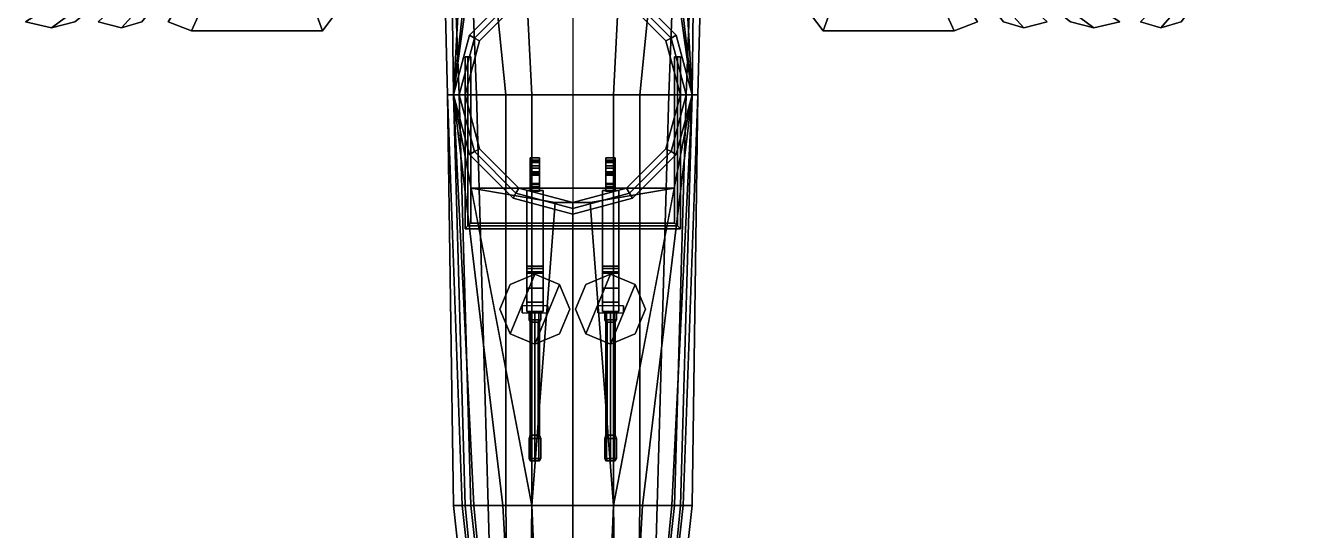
# Model space of a CAD drawing. Header units: millimetres. Extents: x -6.9 to 6.9, y -4.4 to 12.3.
# Drawn here: x -1.88 to 2.49, y -1.046 to 0.688 of the extents above; entities that cross this region are included whole.
import ezdxf

# ---------------------------------------------------------------- set-up
doc = ezdxf.new("R2010")
doc.units = ezdxf.units.MM
for name, color, linetype in [('gun', 1, 'Continuous'), ('h2', 2, 'Continuous'), ('sleeve', 5, 'Continuous'), ('turret', 2, 'Continuous'), ('w1', 5, 'Continuous'), ('w2', 6, 'Continuous')]:
    doc.layers.add(name, color=color, linetype=linetype)

msp = doc.modelspace()

# ---------------------------------------------------------------- linework, layer by layer
for points in [[(-0.42, 1.24, 0.64), (-0.45, 1.24, 0.49), (-0.43, 0.45, 0.42), (-0.41, 0.45, 0.5)], [(-0.45, 1.24, 0.49), (-0.45, 1.24, -0.35), (-0.43, 0.45, -0.28), (-0.43, 0.45, 0.42)], [(-0.45, 1.24, -0.35), (-0.42, 1.24, -0.37), (-0.39, 0.45, -0.31), (-0.43, 0.45, -0.28)], [(-0.366, 1.24, 0.73), (-0.42, 1.24, 0.64), (-0.41, 0.45, 0.5), (-0.41, 0.45, 0.79)], [(-0.42, 1.24, -0.37), (-0.36, 1.24, -0.4), (-0.33, 0.45, -0.34), (-0.39, 0.45, -0.31)], [(-0.366, 1.24, 0.73), (-0.366, 1.24, 0.73), (-0.41, 0.45, 0.79), (-0.361, 0.89, 0.81)], [(-0.36, 1.24, -0.4), (-0.31, 1.24, -0.42), (-0.23, 0.45, -0.37), (-0.33, 0.45, -0.34)], [(-0.31, 1.24, -0.42), (-0.18, 1.24, -0.45), (-0.14, 0.45, -0.39), (-0.23, 0.45, -0.37)], [(-0.18, 1.24, -0.45), (0, 1.24, -0.47), (0, 0.45, -0.4), (-0.14, 0.45, -0.39)], [(-0.361, 0.89, 0.81), (-0.361, 0.89, 0.81), (-0.41, 0.45, 0.79), (-0.36, 0.81, 0.81)], [(-0.41, 0.45, 0.68), (-0.36, 0.81, 0.68), (-0.36, 0.81, 0.81), (-0.41, 0.45, 0.79)], [(0.36, 0.81, 0.68), (-0.36, 0.81, 0.68), (-0.41, 0.45, 0.68), (0.41, 0.45, 0.68)], [(0.36, 0.81, 0.68), (0.41, 0.45, 0.68), (0.41, 0.45, 0.79), (0.36, 0.81, 0.81)], [(-0.41, 0.45, 0.5), (-0.43, 0.45, 0.42), (-0.41, -0.96, 0.05), (-0.37, -0.96, 0.47)], [(-0.43, 0.45, 0.42), (-0.43, 0.45, -0.28), (-0.38, -0.96, -0.26), (-0.41, -0.96, 0.05)], [(-0.43, 0.45, -0.28), (-0.39, 0.45, -0.31), (-0.35, -0.96, -0.27), (-0.38, -0.96, -0.26)], [(-0.41, 0.45, 0.79), (-0.41, 0.45, 0.79), (-0.24, -0.96, 0.76), (-0.14, -0.96, 0.79)], [(-0.41, 0.45, 0.79), (-0.41, 0.45, 0.5), (-0.34, -0.96, 0.69), (-0.24, -0.96, 0.76)], [(-0.41, 0.45, 0.5), (-0.41, 0.45, 0.5), (-0.37, -0.96, 0.63), (-0.34, -0.96, 0.69)], [(-0.41, 0.45, 0.5), (-0.41, 0.45, 0.5), (-0.37, -0.96, 0.47), (-0.37, -0.96, 0.63)], [(-0.3487, 0.13, 0.68), (-0.41, 0.45, 0.68), (-0.41, 0.45, 0.79), (-0.3487, 0.13, 0.79)], [(0.41, 0.45, 0.68), (-0.41, 0.45, 0.68), (-0.3487, 0.13, 0.68), (0.3487, 0.13, 0.68)], [(-0.39, 0.45, -0.31), (-0.33, 0.45, -0.34), (-0.29, -0.96, -0.28), (-0.35, -0.96, -0.27)], [(-0.33, 0.45, -0.34), (-0.23, 0.45, -0.37), (-0.23, -0.96, -0.29), (-0.29, -0.96, -0.28)], [(-0.23, 0.45, -0.37), (-0.14, 0.45, -0.39), (-0.14, -0.96, -0.3), (-0.23, -0.96, -0.29)], [(-0.14, 0.45, -0.39), (0, 0.45, -0.4), (0, -0.96, -0.32), (-0.14, -0.96, -0.3)], [(0.41, 0.45, 0.68), (0.3487, 0.13, 0.68), (0.3487, 0.13, 0.79), (0.41, 0.45, 0.79)], [(-0.06, 0.08, 0.85), (-0.3487, 0.13, 0.79), (-0.14, -0.96, 0.79)], [(-0.06, 0.08, 0.68), (-0.3487, 0.13, 0.68), (-0.3487, 0.13, 0.79), (-0.06, 0.08, 0.85)], [(0.3487, 0.13, 0.68), (-0.3487, 0.13, 0.68), (-0.06, 0.08, 0.68), (0.06, 0.08, 0.68)], [(0.3487, 0.13, 0.68), (0.06, 0.08, 0.68), (0.06, 0.08, 0.85), (0.3487, 0.13, 0.79)], [(0, 0.08, 0.85), (-0.06, 0.08, 0.85), (-0.14, -0.96, 0.79), (0, -0.96, 0.8)], [(0.06, 0.08, 0.68), (-0.06, 0.08, 0.68), (-0.06, 0.08, 0.85), (0, 0.08, 0.85)], [(0.06, 0.08, 0.68), (0.06, 0.08, 0.68), (0, 0.08, 0.85), (0.06, 0.08, 0.85)], [(-0.37, -0.96, 0.47), (-0.41, -0.96, 0.05), (-0.33, -1.68, 0.05), (-0.3, -1.68, 0.47)], [(-0.41, -0.96, 0.05), (-0.38, -0.96, -0.26), (-0.3, -1.68, -0.18), (-0.33, -1.68, 0.05)], [(-0.38, -0.96, -0.26), (-0.35, -0.96, -0.27), (-0.27, -1.68, -0.19), (-0.3, -1.68, -0.18)], [(-0.34, -0.96, 0.69), (-0.37, -0.96, 0.63), (-0.3, -1.68, 0.59), (-0.27, -1.68, 0.66)], [(-0.37, -0.96, 0.63), (-0.37, -0.96, 0.47), (-0.3, -1.68, 0.47), (-0.3, -1.68, 0.59)], [(-0.35, -0.96, -0.27), (-0.29, -0.96, -0.28), (-0.27, -1.68, -0.19)], [(-0.24, -0.96, 0.76), (-0.34, -0.96, 0.69), (-0.27, -1.68, 0.66), (-0.2, -1.68, 0.71)], [(-0.29, -0.96, -0.28), (-0.23, -0.96, -0.29), (-0.22, -1.68, -0.2), (-0.27, -1.68, -0.19)], [(-0.14, -0.96, 0.79), (-0.24, -0.96, 0.76), (-0.2, -1.68, 0.71), (-0.11, -1.68, 0.74)], [(-0.23, -0.96, -0.29), (-0.14, -0.96, -0.3), (-0.15, -1.68, -0.21), (-0.22, -1.68, -0.2)], [(-0.14, -0.96, -0.3), (0, -0.96, -0.32), (0, -1.68, -0.25), (-0.15, -1.68, -0.21)], [(0, -0.96, 0.8), (-0.14, -0.96, 0.79), (-0.11, -1.68, 0.74), (0, -1.68, 0.75)]]:
    msp.add_3dface(points)
at = {"layer": 'gun'}
for points in [[(-0.146, 0.234, 0.942), (-0.146, 0.226, 0.938), (-0.146, 0.182, 1.034), (-0.146, 0.222, 1.038)], [(-0.114, 0.222, 1.038), (-0.114, 0.234, 0.942), (-0.146, 0.234, 0.942), (-0.146, 0.222, 1.038)], [(-0.114, 0.234, 0.942), (-0.114, 0.226, 0.938), (-0.146, 0.226, 0.938), (-0.146, 0.234, 0.942)], [(-0.146, 0.226, 0.938), (-0.146, 0.186, 0.942), (-0.146, 0.178, 1.022), (-0.146, 0.182, 1.034)], [(-0.114, 0.226, 0.938), (-0.114, 0.142, 0.938), (-0.146, 0.142, 0.938), (-0.146, 0.226, 0.938)], [(-0.146, 0.226, 0.938), (-0.146, 0.142, 0.938), (-0.146, 0.142, 0.942), (-0.146, 0.186, 0.942)], [(-0.146, 0.222, 1.038), (-0.146, 0.182, 1.034), (-0.146, 0.198, 1.078), (-0.146, 0.222, 1.082)], [(-0.114, 0.222, 1.082), (-0.114, 0.222, 1.038), (-0.146, 0.222, 1.038), (-0.146, 0.222, 1.082)], [(-0.114, 0.218, 1.09), (-0.114, 0.222, 1.082), (-0.146, 0.222, 1.082), (-0.146, 0.218, 1.09)], [(-0.146, 0.222, 1.082), (-0.146, 0.198, 1.078), (-0.146, 0.206, 1.09), (-0.146, 0.218, 1.09)], [(-0.114, 0.182, 1.034), (-0.114, 0.226, 0.938), (-0.114, 0.234, 0.942), (-0.114, 0.222, 1.038)], [(-0.114, 0.178, 1.022), (-0.114, 0.186, 0.942), (-0.114, 0.226, 0.938), (-0.114, 0.182, 1.034)], [(-0.114, 0.142, 0.942), (-0.114, 0.142, 0.938), (-0.114, 0.226, 0.938), (-0.114, 0.186, 0.942)], [(-0.114, 0.198, 1.078), (-0.114, 0.182, 1.034), (-0.114, 0.222, 1.038), (-0.114, 0.222, 1.082)], [(-0.114, 0.206, 1.09), (-0.114, 0.198, 1.078), (-0.114, 0.222, 1.082), (-0.114, 0.218, 1.09)], [(0.114, 0.234, 0.942), (0.114, 0.226, 0.938), (0.114, 0.182, 1.034), (0.114, 0.222, 1.038)], [(0.146, 0.222, 1.038), (0.146, 0.234, 0.942), (0.114, 0.234, 0.942), (0.114, 0.222, 1.038)], [(0.146, 0.234, 0.942), (0.146, 0.226, 0.938), (0.114, 0.226, 0.938), (0.114, 0.234, 0.942)], [(0.114, 0.226, 0.938), (0.114, 0.142, 0.938), (0.114, 0.142, 0.942), (0.114, 0.186, 0.942)], [(0.146, 0.226, 0.938), (0.146, 0.142, 0.938), (0.114, 0.142, 0.938), (0.114, 0.226, 0.938)], [(0.114, 0.226, 0.938), (0.114, 0.186, 0.942), (0.114, 0.178, 1.022), (0.114, 0.182, 1.034)], [(0.146, 0.222, 1.082), (0.146, 0.222, 1.038), (0.114, 0.222, 1.038), (0.114, 0.222, 1.082)], [(0.114, 0.222, 1.038), (0.114, 0.182, 1.034), (0.114, 0.198, 1.078), (0.114, 0.222, 1.082)], [(0.114, 0.222, 1.082), (0.114, 0.198, 1.078), (0.114, 0.206, 1.09), (0.114, 0.218, 1.09)], [(0.146, 0.218, 1.09), (0.146, 0.222, 1.082), (0.114, 0.222, 1.082), (0.114, 0.218, 1.09)], [(0.146, 0.182, 1.034), (0.146, 0.226, 0.938), (0.146, 0.234, 0.942), (0.146, 0.222, 1.038)], [(0.146, 0.142, 0.942), (0.146, 0.142, 0.938), (0.146, 0.226, 0.938), (0.146, 0.186, 0.942)], [(0.146, 0.178, 1.022), (0.146, 0.186, 0.942), (0.146, 0.226, 0.938), (0.146, 0.182, 1.034)], [(0.146, 0.198, 1.078), (0.146, 0.182, 1.034), (0.146, 0.222, 1.038), (0.146, 0.222, 1.082)], [(0.146, 0.206, 1.09), (0.146, 0.198, 1.078), (0.146, 0.222, 1.082), (0.146, 0.218, 1.09)], [(-0.146, 0.218, 1.09), (-0.146, 0.206, 1.09), (-0.114, 0.206, 1.09), (-0.114, 0.218, 1.09)], [(-0.146, 0.206, 1.09), (-0.146, 0.198, 1.078), (-0.114, 0.198, 1.078), (-0.114, 0.206, 1.09)], [(-0.146, 0.182, 1.034), (-0.146, 0.182, 1.062), (-0.146, 0.198, 1.078), (-0.146, 0.182, 1.034)], [(-0.146, 0.198, 1.078), (-0.146, 0.146, 1.074), (-0.114, 0.146, 1.074), (-0.114, 0.198, 1.078)], [(-0.146, 0.146, 1.062), (-0.146, 0.146, 1.074), (-0.146, 0.198, 1.078), (-0.146, 0.182, 1.062)], [(-0.146, 0.178, 1.022), (-0.146, 0.186, 0.942), (-0.114, 0.186, 0.942), (-0.114, 0.178, 1.022)], [(-0.146, 0.186, 0.942), (-0.146, 0.142, 0.942), (-0.114, 0.142, 0.942), (-0.114, 0.186, 0.942)], [(-0.114, 0.182, 1.034), (-0.114, 0.182, 1.062), (-0.146, 0.182, 1.062), (-0.146, 0.182, 1.034)], [(-0.146, 0.178, 1.022), (-0.146, 0.174, 1.026), (-0.146, 0.182, 1.034)], [(-0.146, 0.174, 1.026), (-0.146, 0.122, 1.026), (-0.146, 0.134, 1.034), (-0.146, 0.182, 1.034)], [(-0.146, 0.182, 1.034), (-0.146, 0.134, 1.034), (-0.114, 0.134, 1.034), (-0.114, 0.182, 1.034)], [(-0.114, 0.182, 1.062), (-0.114, 0.146, 1.062), (-0.146, 0.146, 1.062), (-0.146, 0.182, 1.062)], [(-0.114, 0.178, 1.022), (-0.114, 0.174, 1.026), (-0.146, 0.174, 1.026), (-0.146, 0.178, 1.022)], [(-0.114, 0.198, 1.078), (-0.114, 0.182, 1.062), (-0.114, 0.182, 1.034)], [(-0.114, 0.198, 1.078), (-0.114, 0.146, 1.074), (-0.114, 0.146, 1.062), (-0.114, 0.182, 1.062)], [(-0.114, 0.182, 1.034), (-0.114, 0.174, 1.026), (-0.114, 0.178, 1.022), (-0.114, 0.182, 1.034)], [(-0.114, 0.134, 1.034), (-0.114, 0.122, 1.026), (-0.114, 0.174, 1.026), (-0.114, 0.182, 1.034)], [(0.114, 0.218, 1.09), (0.114, 0.206, 1.09), (0.146, 0.206, 1.09), (0.146, 0.218, 1.09)], [(0.114, 0.206, 1.09), (0.114, 0.198, 1.078), (0.146, 0.198, 1.078), (0.146, 0.206, 1.09)], [(0.114, 0.198, 1.078), (0.114, 0.146, 1.074), (0.146, 0.146, 1.074), (0.146, 0.198, 1.078)], [(0.114, 0.146, 1.062), (0.114, 0.146, 1.074), (0.114, 0.198, 1.078), (0.114, 0.182, 1.062)], [(0.114, 0.182, 1.034), (0.114, 0.182, 1.062), (0.114, 0.198, 1.078), (0.114, 0.182, 1.034)], [(0.114, 0.186, 0.942), (0.114, 0.142, 0.942), (0.146, 0.142, 0.942), (0.146, 0.186, 0.942)], [(0.114, 0.178, 1.022), (0.114, 0.186, 0.942), (0.146, 0.186, 0.942), (0.146, 0.178, 1.022)], [(0.114, 0.182, 1.034), (0.114, 0.134, 1.034), (0.146, 0.134, 1.034), (0.146, 0.182, 1.034)], [(0.114, 0.174, 1.026), (0.114, 0.122, 1.026), (0.114, 0.134, 1.034), (0.114, 0.182, 1.034)], [(0.146, 0.182, 1.062), (0.146, 0.146, 1.062), (0.114, 0.146, 1.062), (0.114, 0.182, 1.062)], [(0.114, 0.178, 1.022), (0.114, 0.174, 1.026), (0.114, 0.182, 1.034)], [(0.146, 0.182, 1.034), (0.146, 0.182, 1.062), (0.114, 0.182, 1.062), (0.114, 0.182, 1.034)], [(0.146, 0.178, 1.022), (0.146, 0.174, 1.026), (0.114, 0.174, 1.026), (0.114, 0.178, 1.022)], [(0.146, 0.198, 1.078), (0.146, 0.146, 1.074), (0.146, 0.146, 1.062), (0.146, 0.182, 1.062)], [(0.146, 0.198, 1.078), (0.146, 0.182, 1.062), (0.146, 0.182, 1.034)], [(0.146, 0.134, 1.034), (0.146, 0.122, 1.026), (0.146, 0.174, 1.026), (0.146, 0.182, 1.034)], [(0.146, 0.182, 1.034), (0.146, 0.174, 1.026), (0.146, 0.178, 1.022), (0.146, 0.182, 1.034)], [(-0.114, 0.174, 1.026), (-0.114, 0.122, 1.026), (-0.146, 0.122, 1.026), (-0.146, 0.174, 1.026)], [(-0.146, 0.134, 1.054), (-0.146, 0.122, 1.062), (-0.146, 0.146, 1.074), (-0.146, 0.146, 1.062)], [(-0.114, 0.146, 1.062), (-0.114, 0.134, 1.054), (-0.146, 0.134, 1.054), (-0.146, 0.146, 1.062)], [(-0.146, 0.146, 1.074), (-0.146, 0.122, 1.062), (-0.114, 0.122, 1.062), (-0.114, 0.146, 1.074)], [(-0.114, 0.142, 0.938), (-0.114, 0.13, 0.946), (-0.146, 0.13, 0.946), (-0.146, 0.142, 0.938)], [(-0.146, 0.142, 0.938), (-0.146, 0.13, 0.946), (-0.146, 0.13, 0.95), (-0.146, 0.142, 0.942)], [(-0.146, 0.142, 0.942), (-0.146, 0.13, 0.95), (-0.114, 0.13, 0.95), (-0.114, 0.142, 0.942)], [(-0.146, 0.134, 1.034), (-0.146, 0.122, 1.026), (-0.146, 0.122, 1.062), (-0.146, 0.134, 1.054)], [(-0.114, 0.134, 1.054), (-0.114, 0.134, 1.034), (-0.146, 0.134, 1.034), (-0.146, 0.134, 1.054)], [(-0.114, 0.146, 1.074), (-0.114, 0.122, 1.062), (-0.114, 0.134, 1.054), (-0.114, 0.146, 1.062)], [(-0.114, 0.13, 0.95), (-0.114, 0.13, 0.946), (-0.114, 0.142, 0.938), (-0.114, 0.142, 0.942)], [(-0.114, 0.122, 1.062), (-0.114, 0.122, 1.026), (-0.114, 0.134, 1.034), (-0.114, 0.134, 1.054)], [(0.146, 0.174, 1.026), (0.146, 0.122, 1.026), (0.114, 0.122, 1.026), (0.114, 0.174, 1.026)], [(0.114, 0.134, 1.054), (0.114, 0.122, 1.062), (0.114, 0.146, 1.074), (0.114, 0.146, 1.062)], [(0.146, 0.146, 1.062), (0.146, 0.134, 1.054), (0.114, 0.134, 1.054), (0.114, 0.146, 1.062)], [(0.114, 0.146, 1.074), (0.114, 0.122, 1.062), (0.146, 0.122, 1.062), (0.146, 0.146, 1.074)], [(0.114, 0.142, 0.938), (0.114, 0.13, 0.946), (0.114, 0.13, 0.95), (0.114, 0.142, 0.942)], [(0.146, 0.142, 0.938), (0.146, 0.13, 0.946), (0.114, 0.13, 0.946), (0.114, 0.142, 0.938)], [(0.114, 0.142, 0.942), (0.114, 0.13, 0.95), (0.146, 0.13, 0.95), (0.146, 0.142, 0.942)], [(0.146, 0.134, 1.054), (0.146, 0.134, 1.034), (0.114, 0.134, 1.034), (0.114, 0.134, 1.054)], [(0.114, 0.134, 1.034), (0.114, 0.122, 1.026), (0.114, 0.122, 1.062), (0.114, 0.134, 1.054)], [(0.146, 0.146, 1.074), (0.146, 0.122, 1.062), (0.146, 0.134, 1.054), (0.146, 0.146, 1.062)], [(0.146, 0.13, 0.95), (0.146, 0.13, 0.946), (0.146, 0.142, 0.938), (0.146, 0.142, 0.942)], [(0.146, 0.122, 1.062), (0.146, 0.122, 1.026), (0.146, 0.134, 1.034), (0.146, 0.134, 1.054)], [(-0.102, 0.122, 1.07), (-0.102, 0.122, 0.962), (-0.158, 0.122, 0.962), (-0.158, 0.122, 1.07)], [(-0.158, -0.162, 1.01), (-0.158, -0.162, 1.046), (-0.158, -0.138, 1.07), (-0.158, 0.122, 1.07)], [(-0.158, 0.122, 1.07), (-0.158, -0.138, 1.07), (-0.102, -0.138, 1.07), (-0.102, 0.122, 1.07)], [(-0.158, 0.122, 0.962), (-0.158, -0.214, 0.962), (-0.158, -0.162, 1.01), (-0.158, 0.122, 1.07)], [(-0.102, 0.122, 0.962), (-0.102, -0.214, 0.962), (-0.158, -0.214, 0.962), (-0.158, 0.122, 0.962)], [(-0.114, 0.13, 0.946), (-0.114, 0.118, 0.962), (-0.146, 0.118, 0.962), (-0.146, 0.13, 0.946)], [(-0.146, 0.13, 0.946), (-0.146, 0.118, 0.962), (-0.146, 0.122, 0.962), (-0.146, 0.13, 0.95)], [(-0.146, 0.13, 0.95), (-0.146, 0.122, 0.962), (-0.114, 0.122, 0.962), (-0.114, 0.13, 0.95)], [(-0.114, 0.122, 0.962), (-0.114, 0.118, 0.962), (-0.114, 0.13, 0.946), (-0.114, 0.13, 0.95)], [(-0.102, -0.138, 1.07), (-0.102, -0.162, 1.046), (-0.102, -0.162, 1.01), (-0.102, 0.122, 1.07)], [(-0.102, -0.162, 1.01), (-0.102, -0.214, 0.962), (-0.102, 0.122, 0.962), (-0.102, 0.122, 1.07)], [(0.102, 0.122, 0.962), (0.102, -0.214, 0.962), (0.102, -0.162, 1.01), (0.102, 0.122, 1.07)], [(0.158, 0.122, 1.07), (0.158, 0.122, 0.962), (0.102, 0.122, 0.962), (0.102, 0.122, 1.07)], [(0.158, 0.122, 0.962), (0.158, -0.214, 0.962), (0.102, -0.214, 0.962), (0.102, 0.122, 0.962)], [(0.102, -0.162, 1.01), (0.102, -0.162, 1.046), (0.102, -0.138, 1.07), (0.102, 0.122, 1.07)], [(0.102, 0.122, 1.07), (0.102, -0.138, 1.07), (0.158, -0.138, 1.07), (0.158, 0.122, 1.07)], [(0.114, 0.13, 0.95), (0.114, 0.122, 0.962), (0.146, 0.122, 0.962), (0.146, 0.13, 0.95)], [(0.114, 0.13, 0.946), (0.114, 0.118, 0.962), (0.114, 0.122, 0.962), (0.114, 0.13, 0.95)], [(0.146, 0.13, 0.946), (0.146, 0.118, 0.962), (0.114, 0.118, 0.962), (0.114, 0.13, 0.946)], [(0.146, 0.122, 0.962), (0.146, 0.118, 0.962), (0.146, 0.13, 0.946), (0.146, 0.13, 0.95)], [(0.158, -0.162, 1.01), (0.158, -0.214, 0.962), (0.158, 0.122, 0.962), (0.158, 0.122, 1.07)], [(0.158, -0.138, 1.07), (0.158, -0.162, 1.046), (0.158, -0.162, 1.01), (0.158, 0.122, 1.07)], [(-0.2149, -0.3709, 1.106), (-0.13, -0.166, 1.106), (-0.2149, -0.2011, 1.106), (-0.25, -0.286, 1.106)], [(-0.13, -0.166, 1.034), (-0.2149, -0.2011, 1.034), (-0.2149, -0.2011, 1.106), (-0.13, -0.166, 1.106)], [(-0.13, -0.406, 1.106), (-0.0451, -0.2011, 1.106), (-0.13, -0.166, 1.106), (-0.2149, -0.3709, 1.106)], [(-0.158, -0.162, 1.046), (-0.158, -0.158, 1.09), (-0.158, -0.146, 1.09), (-0.158, -0.138, 1.07)], [(-0.158, -0.138, 1.07), (-0.158, -0.146, 1.09), (-0.102, -0.146, 1.09), (-0.102, -0.138, 1.07)], [(-0.158, -0.146, 1.09), (-0.158, -0.158, 1.09), (-0.102, -0.158, 1.09), (-0.102, -0.146, 1.09)], [(-0.102, -0.162, 1.046), (-0.102, -0.158, 1.09), (-0.158, -0.158, 1.09), (-0.158, -0.162, 1.046)], [(-0.158, -0.162, 1.01), (-0.158, -0.262, 1.01), (-0.102, -0.262, 1.01), (-0.102, -0.162, 1.01)], [(-0.158, -0.214, 0.962), (-0.158, -0.294, 0.974), (-0.158, -0.262, 1.01), (-0.158, -0.162, 1.01)], [(-0.102, -0.162, 1.01), (-0.102, -0.162, 1.046), (-0.158, -0.162, 1.046), (-0.158, -0.162, 1.01)], [(-0.0451, -0.2011, 1.034), (-0.13, -0.166, 1.034), (-0.13, -0.166, 1.106), (-0.0451, -0.2011, 1.106)], [(-0.102, -0.146, 1.09), (-0.102, -0.158, 1.09), (-0.102, -0.162, 1.046), (-0.102, -0.138, 1.07)], [(-0.102, -0.262, 1.01), (-0.102, -0.294, 0.974), (-0.102, -0.214, 0.962), (-0.102, -0.162, 1.01)], [(0.0451, -0.3709, 1.106), (0.13, -0.166, 1.106), (0.0451, -0.2011, 1.106), (0.01, -0.286, 1.106)], [(0.13, -0.166, 1.034), (0.0451, -0.2011, 1.034), (0.0451, -0.2011, 1.106), (0.13, -0.166, 1.106)], [(0.13, -0.406, 1.106), (0.2149, -0.2011, 1.106), (0.13, -0.166, 1.106), (0.0451, -0.3709, 1.106)], [(0.102, -0.162, 1.046), (0.102, -0.158, 1.09), (0.102, -0.146, 1.09), (0.102, -0.138, 1.07)], [(0.102, -0.138, 1.07), (0.102, -0.146, 1.09), (0.158, -0.146, 1.09), (0.158, -0.138, 1.07)], [(0.102, -0.146, 1.09), (0.102, -0.158, 1.09), (0.158, -0.158, 1.09), (0.158, -0.146, 1.09)], [(0.158, -0.162, 1.046), (0.158, -0.158, 1.09), (0.102, -0.158, 1.09), (0.102, -0.162, 1.046)], [(0.158, -0.162, 1.01), (0.158, -0.162, 1.046), (0.102, -0.162, 1.046), (0.102, -0.162, 1.01)], [(0.102, -0.214, 0.962), (0.102, -0.294, 0.974), (0.102, -0.262, 1.01), (0.102, -0.162, 1.01)], [(0.102, -0.162, 1.01), (0.102, -0.262, 1.01), (0.158, -0.262, 1.01), (0.158, -0.162, 1.01)], [(0.2149, -0.2011, 1.034), (0.13, -0.166, 1.034), (0.13, -0.166, 1.106), (0.2149, -0.2011, 1.106)], [(0.158, -0.146, 1.09), (0.158, -0.158, 1.09), (0.158, -0.162, 1.046), (0.158, -0.138, 1.07)], [(0.158, -0.262, 1.01), (0.158, -0.294, 0.974), (0.158, -0.214, 0.962), (0.158, -0.162, 1.01)], [(-0.2149, -0.2011, 1.034), (-0.25, -0.286, 1.034), (-0.25, -0.286, 1.106), (-0.2149, -0.2011, 1.106)], [(-0.102, -0.214, 0.962), (-0.102, -0.294, 0.974), (-0.158, -0.294, 0.974), (-0.158, -0.214, 0.962)], [(-0.0451, -0.3709, 1.106), (-0.01, -0.286, 1.106), (-0.0451, -0.2011, 1.106), (-0.13, -0.406, 1.106)], [(-0.01, -0.286, 1.034), (-0.0451, -0.2011, 1.034), (-0.0451, -0.2011, 1.106), (-0.01, -0.286, 1.106)], [(0.0451, -0.2011, 1.034), (0.01, -0.286, 1.034), (0.01, -0.286, 1.106), (0.0451, -0.2011, 1.106)], [(0.158, -0.214, 0.962), (0.158, -0.294, 0.974), (0.102, -0.294, 0.974), (0.102, -0.214, 0.962)], [(0.2149, -0.3709, 1.106), (0.25, -0.286, 1.106), (0.2149, -0.2011, 1.106), (0.13, -0.406, 1.106)], [(0.25, -0.286, 1.034), (0.2149, -0.2011, 1.034), (0.2149, -0.2011, 1.106), (0.25, -0.286, 1.106)], [(-0.102, -0.262, 1.034), (-0.102, -0.262, 1.01), (-0.158, -0.262, 1.01), (-0.158, -0.262, 1.034)], [(-0.158, -0.262, 1.01), (-0.158, -0.294, 0.974), (-0.158, -0.294, 1.034), (-0.158, -0.262, 1.034)], [(-0.102, -0.294, 1.034), (-0.102, -0.294, 0.974), (-0.102, -0.262, 1.01), (-0.102, -0.262, 1.034)], [(0.102, -0.262, 1.01), (0.102, -0.294, 0.974), (0.102, -0.294, 1.034), (0.102, -0.262, 1.034)], [(0.158, -0.262, 1.034), (0.158, -0.262, 1.01), (0.102, -0.262, 1.01), (0.102, -0.262, 1.034)], [(0.158, -0.294, 1.034), (0.158, -0.294, 0.974), (0.158, -0.262, 1.01), (0.158, -0.262, 1.034)], [(-0.25, -0.286, 1.034), (-0.2149, -0.3709, 1.034), (-0.2149, -0.3709, 1.106), (-0.25, -0.286, 1.106)], [(-0.174, -0.274, 1.106), (-0.174, -0.298, 1.106), (-0.174, -0.298, 1.146), (-0.174, -0.274, 1.146)], [(-0.174, -0.274, 1.146), (-0.174, -0.298, 1.146), (-0.086, -0.298, 1.146), (-0.086, -0.274, 1.146)], [(-0.158, -0.294, 1.034), (-0.158, -0.294, 0.974), (-0.102, -0.294, 0.974), (-0.102, -0.294, 1.034)], [(-0.15, -0.294, 0.998), (-0.1441, -0.294, 0.9839), (-0.1441, -0.322, 0.9839), (-0.15, -0.322, 0.998)], [(-0.1441, -0.294, 1.0121), (-0.15, -0.294, 0.998), (-0.15, -0.322, 0.998), (-0.1441, -0.322, 1.0121)], [(-0.1441, -0.294, 0.9839), (-0.13, -0.294, 0.978), (-0.13, -0.322, 0.978), (-0.1441, -0.322, 0.9839)], [(-0.13, -0.294, 1.018), (-0.1441, -0.294, 1.0121), (-0.1441, -0.322, 1.0121), (-0.13, -0.322, 1.018)], [(-0.13, -0.294, 0.978), (-0.1159, -0.294, 0.9839), (-0.1159, -0.322, 0.9839), (-0.13, -0.322, 0.978)], [(-0.1159, -0.294, 1.0121), (-0.13, -0.294, 1.018), (-0.13, -0.322, 1.018), (-0.1159, -0.322, 1.0121)], [(-0.1159, -0.294, 0.9839), (-0.11, -0.294, 0.998), (-0.11, -0.322, 0.998), (-0.1159, -0.322, 0.9839)], [(-0.11, -0.294, 0.998), (-0.1159, -0.294, 1.0121), (-0.1159, -0.322, 1.0121), (-0.11, -0.322, 0.998)], [(-0.086, -0.274, 1.146), (-0.086, -0.298, 1.146), (-0.086, -0.298, 1.106), (-0.086, -0.274, 1.106)], [(-0.0451, -0.3709, 1.034), (-0.01, -0.286, 1.034), (-0.01, -0.286, 1.106), (-0.0451, -0.3709, 1.106)], [(0.01, -0.286, 1.034), (0.0451, -0.3709, 1.034), (0.0451, -0.3709, 1.106), (0.01, -0.286, 1.106)], [(0.086, -0.274, 1.146), (0.086, -0.298, 1.146), (0.174, -0.298, 1.146), (0.174, -0.274, 1.146)], [(0.086, -0.274, 1.106), (0.086, -0.298, 1.106), (0.086, -0.298, 1.146), (0.086, -0.274, 1.146)], [(0.102, -0.294, 1.034), (0.102, -0.294, 0.974), (0.158, -0.294, 0.974), (0.158, -0.294, 1.034)], [(0.1159, -0.294, 1.0121), (0.11, -0.294, 0.998), (0.11, -0.322, 0.998), (0.1159, -0.322, 1.0121)], [(0.11, -0.294, 0.998), (0.1159, -0.294, 0.9839), (0.1159, -0.322, 0.9839), (0.11, -0.322, 0.998)], [(0.13, -0.294, 1.018), (0.1159, -0.294, 1.0121), (0.1159, -0.322, 1.0121), (0.13, -0.322, 1.018)], [(0.1159, -0.294, 0.9839), (0.13, -0.294, 0.978), (0.13, -0.322, 0.978), (0.1159, -0.322, 0.9839)], [(0.1441, -0.294, 1.0121), (0.13, -0.294, 1.018), (0.13, -0.322, 1.018), (0.1441, -0.322, 1.0121)], [(0.13, -0.294, 0.978), (0.1441, -0.294, 0.9839), (0.1441, -0.322, 0.9839), (0.13, -0.322, 0.978)], [(0.15, -0.294, 0.998), (0.1441, -0.294, 1.0121), (0.1441, -0.322, 1.0121), (0.15, -0.322, 0.998)], [(0.1441, -0.294, 0.9839), (0.15, -0.294, 0.998), (0.15, -0.322, 0.998), (0.1441, -0.322, 0.9839)], [(0.174, -0.274, 1.146), (0.174, -0.298, 1.146), (0.174, -0.298, 1.106), (0.174, -0.274, 1.106)], [(0.2149, -0.3709, 1.034), (0.25, -0.286, 1.034), (0.25, -0.286, 1.106), (0.2149, -0.3709, 1.106)], [(-0.146, -0.33, 0.998), (-0.1413, -0.33, 1.0093), (-0.1441, -0.322, 1.0121), (-0.15, -0.322, 0.998)], [(-0.1413, -0.33, 0.9867), (-0.146, -0.33, 0.998), (-0.15, -0.322, 0.998), (-0.1441, -0.322, 0.9839)], [(-0.146, -0.33, 0.998), (-0.1413, -0.33, 0.9867), (-0.1413, -0.718, 0.9867), (-0.146, -0.718, 0.998)], [(-0.1413, -0.33, 1.0093), (-0.146, -0.33, 0.998), (-0.146, -0.718, 0.998), (-0.1413, -0.718, 1.0093)], [(-0.1413, -0.33, 1.0093), (-0.13, -0.33, 1.014), (-0.13, -0.322, 1.018), (-0.1441, -0.322, 1.0121)], [(-0.13, -0.33, 0.982), (-0.1413, -0.33, 0.9867), (-0.1441, -0.322, 0.9839), (-0.13, -0.322, 0.978)], [(-0.1413, -0.33, 0.9867), (-0.13, -0.33, 0.982), (-0.13, -0.718, 0.982), (-0.1413, -0.718, 0.9867)], [(-0.13, -0.33, 1.014), (-0.1413, -0.33, 1.0093), (-0.1413, -0.718, 1.0093), (-0.13, -0.718, 1.014)], [(-0.13, -0.33, 1.014), (-0.1187, -0.33, 1.0093), (-0.1159, -0.322, 1.0121), (-0.13, -0.322, 1.018)], [(-0.1187, -0.33, 0.9867), (-0.13, -0.33, 0.982), (-0.13, -0.322, 0.978), (-0.1159, -0.322, 0.9839)], [(-0.13, -0.33, 0.982), (-0.1187, -0.33, 0.9867), (-0.1187, -0.718, 0.9867), (-0.13, -0.718, 0.982)], [(-0.1187, -0.33, 1.0093), (-0.13, -0.33, 1.014), (-0.13, -0.718, 1.014), (-0.1187, -0.718, 1.0093)], [(-0.1187, -0.33, 1.0093), (-0.114, -0.33, 0.998), (-0.11, -0.322, 0.998), (-0.1159, -0.322, 1.0121)], [(-0.114, -0.33, 0.998), (-0.1187, -0.33, 0.9867), (-0.1159, -0.322, 0.9839), (-0.11, -0.322, 0.998)], [(-0.1187, -0.33, 0.9867), (-0.114, -0.33, 0.998), (-0.114, -0.718, 0.998), (-0.1187, -0.718, 0.9867)], [(-0.114, -0.33, 0.998), (-0.1187, -0.33, 1.0093), (-0.1187, -0.718, 1.0093), (-0.114, -0.718, 0.998)], [(0.1187, -0.33, 0.9867), (0.114, -0.33, 0.998), (0.11, -0.322, 0.998), (0.1159, -0.322, 0.9839)], [(0.114, -0.33, 0.998), (0.1187, -0.33, 1.0093), (0.1159, -0.322, 1.0121), (0.11, -0.322, 0.998)], [(0.1187, -0.33, 1.0093), (0.114, -0.33, 0.998), (0.114, -0.718, 0.998), (0.1187, -0.718, 1.0093)], [(0.114, -0.33, 0.998), (0.1187, -0.33, 0.9867), (0.1187, -0.718, 0.9867), (0.114, -0.718, 0.998)], [(0.13, -0.33, 0.982), (0.1187, -0.33, 0.9867), (0.1159, -0.322, 0.9839), (0.13, -0.322, 0.978)], [(0.1187, -0.33, 1.0093), (0.13, -0.33, 1.014), (0.13, -0.322, 1.018), (0.1159, -0.322, 1.0121)], [(0.13, -0.33, 1.014), (0.1187, -0.33, 1.0093), (0.1187, -0.718, 1.0093), (0.13, -0.718, 1.014)], [(0.1187, -0.33, 0.9867), (0.13, -0.33, 0.982), (0.13, -0.718, 0.982), (0.1187, -0.718, 0.9867)], [(0.1413, -0.33, 0.9867), (0.13, -0.33, 0.982), (0.13, -0.322, 0.978), (0.1441, -0.322, 0.9839)], [(0.13, -0.33, 1.014), (0.1413, -0.33, 1.0093), (0.1441, -0.322, 1.0121), (0.13, -0.322, 1.018)], [(0.1413, -0.33, 1.0093), (0.13, -0.33, 1.014), (0.13, -0.718, 1.014), (0.1413, -0.718, 1.0093)], [(0.13, -0.33, 0.982), (0.1413, -0.33, 0.9867), (0.1413, -0.718, 0.9867), (0.13, -0.718, 0.982)], [(0.146, -0.33, 0.998), (0.1413, -0.33, 0.9867), (0.1441, -0.322, 0.9839), (0.15, -0.322, 0.998)], [(0.1413, -0.33, 1.0093), (0.146, -0.33, 0.998), (0.15, -0.322, 0.998), (0.1441, -0.322, 1.0121)], [(0.146, -0.33, 0.998), (0.1413, -0.33, 1.0093), (0.1413, -0.718, 1.0093), (0.146, -0.718, 0.998)], [(0.1413, -0.33, 0.9867), (0.146, -0.33, 0.998), (0.146, -0.718, 0.998), (0.1413, -0.718, 0.9867)], [(-0.2149, -0.3709, 1.034), (-0.13, -0.406, 1.034), (-0.13, -0.406, 1.106), (-0.2149, -0.3709, 1.106)], [(-0.13, -0.406, 1.034), (-0.0451, -0.3709, 1.034), (-0.0451, -0.3709, 1.106), (-0.13, -0.406, 1.106)], [(0.0451, -0.3709, 1.034), (0.13, -0.406, 1.034), (0.13, -0.406, 1.106), (0.0451, -0.3709, 1.106)], [(0.13, -0.406, 1.034), (0.2149, -0.3709, 1.034), (0.2149, -0.3709, 1.106), (0.13, -0.406, 1.106)], [(-0.146, -0.718, 0.998), (-0.1413, -0.718, 0.9867), (-0.1441, -0.73, 0.9839), (-0.15, -0.73, 0.998)], [(-0.1413, -0.718, 1.0093), (-0.146, -0.718, 0.998), (-0.15, -0.73, 0.998), (-0.1441, -0.73, 1.0121)], [(-0.15, -0.73, 0.998), (-0.1441, -0.73, 0.9839), (-0.1441, -0.798, 0.9839), (-0.15, -0.798, 0.998)], [(-0.1441, -0.73, 1.0121), (-0.15, -0.73, 0.998), (-0.15, -0.798, 0.998), (-0.1441, -0.798, 1.0121)], [(-0.1413, -0.718, 0.9867), (-0.13, -0.718, 0.982), (-0.13, -0.73, 0.978), (-0.1441, -0.73, 0.9839)], [(-0.13, -0.718, 1.014), (-0.1413, -0.718, 1.0093), (-0.1441, -0.73, 1.0121), (-0.13, -0.73, 1.018)], [(-0.1441, -0.73, 0.9839), (-0.13, -0.73, 0.978), (-0.13, -0.798, 0.978), (-0.1441, -0.798, 0.9839)], [(-0.13, -0.73, 1.018), (-0.1441, -0.73, 1.0121), (-0.1441, -0.798, 1.0121), (-0.13, -0.798, 1.018)], [(-0.13, -0.718, 0.982), (-0.1187, -0.718, 0.9867), (-0.1159, -0.73, 0.9839), (-0.13, -0.73, 0.978)], [(-0.1187, -0.718, 1.0093), (-0.13, -0.718, 1.014), (-0.13, -0.73, 1.018), (-0.1159, -0.73, 1.0121)], [(-0.13, -0.73, 0.978), (-0.1159, -0.73, 0.9839), (-0.1159, -0.798, 0.9839), (-0.13, -0.798, 0.978)], [(-0.1159, -0.73, 1.0121), (-0.13, -0.73, 1.018), (-0.13, -0.798, 1.018), (-0.1159, -0.798, 1.0121)], [(-0.1187, -0.718, 0.9867), (-0.114, -0.718, 0.998), (-0.11, -0.73, 0.998), (-0.1159, -0.73, 0.9839)], [(-0.114, -0.718, 0.998), (-0.1187, -0.718, 1.0093), (-0.1159, -0.73, 1.0121), (-0.11, -0.73, 0.998)], [(-0.1159, -0.73, 0.9839), (-0.11, -0.73, 0.998), (-0.11, -0.798, 0.998), (-0.1159, -0.798, 0.9839)], [(-0.11, -0.73, 0.998), (-0.1159, -0.73, 1.0121), (-0.1159, -0.798, 1.0121), (-0.11, -0.798, 0.998)], [(0.1187, -0.718, 1.0093), (0.114, -0.718, 0.998), (0.11, -0.73, 0.998), (0.1159, -0.73, 1.0121)], [(0.114, -0.718, 0.998), (0.1187, -0.718, 0.9867), (0.1159, -0.73, 0.9839), (0.11, -0.73, 0.998)], [(0.1159, -0.73, 1.0121), (0.11, -0.73, 0.998), (0.11, -0.798, 0.998), (0.1159, -0.798, 1.0121)], [(0.11, -0.73, 0.998), (0.1159, -0.73, 0.9839), (0.1159, -0.798, 0.9839), (0.11, -0.798, 0.998)], [(0.13, -0.718, 1.014), (0.1187, -0.718, 1.0093), (0.1159, -0.73, 1.0121), (0.13, -0.73, 1.018)], [(0.1187, -0.718, 0.9867), (0.13, -0.718, 0.982), (0.13, -0.73, 0.978), (0.1159, -0.73, 0.9839)], [(0.13, -0.73, 1.018), (0.1159, -0.73, 1.0121), (0.1159, -0.798, 1.0121), (0.13, -0.798, 1.018)], [(0.1159, -0.73, 0.9839), (0.13, -0.73, 0.978), (0.13, -0.798, 0.978), (0.1159, -0.798, 0.9839)], [(0.1413, -0.718, 1.0093), (0.13, -0.718, 1.014), (0.13, -0.73, 1.018), (0.1441, -0.73, 1.0121)], [(0.13, -0.718, 0.982), (0.1413, -0.718, 0.9867), (0.1441, -0.73, 0.9839), (0.13, -0.73, 0.978)], [(0.1441, -0.73, 1.0121), (0.13, -0.73, 1.018), (0.13, -0.798, 1.018), (0.1441, -0.798, 1.0121)], [(0.13, -0.73, 0.978), (0.1441, -0.73, 0.9839), (0.1441, -0.798, 0.9839), (0.13, -0.798, 0.978)], [(0.146, -0.718, 0.998), (0.1413, -0.718, 1.0093), (0.1441, -0.73, 1.0121), (0.15, -0.73, 0.998)], [(0.1413, -0.718, 0.9867), (0.146, -0.718, 0.998), (0.15, -0.73, 0.998), (0.1441, -0.73, 0.9839)], [(0.15, -0.73, 0.998), (0.1441, -0.73, 1.0121), (0.1441, -0.798, 1.0121), (0.15, -0.798, 0.998)], [(0.1441, -0.73, 0.9839), (0.15, -0.73, 0.998), (0.15, -0.798, 0.998), (0.1441, -0.798, 0.9839)], [(-0.146, -0.806, 0.998), (-0.1413, -0.806, 1.0093), (-0.1441, -0.798, 1.0121), (-0.15, -0.798, 0.998)], [(-0.1413, -0.806, 0.9867), (-0.146, -0.806, 0.998), (-0.15, -0.798, 0.998), (-0.1441, -0.798, 0.9839)], [(-0.1413, -0.806, 0.9867), (-0.114, -0.806, 0.998), (-0.1187, -0.806, 1.0093), (-0.146, -0.806, 0.998)], [(-0.146, -0.806, 0.998), (-0.1187, -0.806, 1.0093), (-0.13, -0.806, 1.014), (-0.1413, -0.806, 1.0093)], [(-0.1413, -0.806, 1.0093), (-0.13, -0.806, 1.014), (-0.13, -0.798, 1.018), (-0.1441, -0.798, 1.0121)], [(-0.13, -0.806, 0.982), (-0.1413, -0.806, 0.9867), (-0.1441, -0.798, 0.9839), (-0.13, -0.798, 0.978)], [(-0.13, -0.806, 0.982), (-0.1187, -0.806, 0.9867), (-0.114, -0.806, 0.998), (-0.1413, -0.806, 0.9867)], [(-0.13, -0.806, 1.014), (-0.1187, -0.806, 1.0093), (-0.1159, -0.798, 1.0121), (-0.13, -0.798, 1.018)], [(-0.1187, -0.806, 0.9867), (-0.13, -0.806, 0.982), (-0.13, -0.798, 0.978), (-0.1159, -0.798, 0.9839)], [(-0.1187, -0.806, 1.0093), (-0.114, -0.806, 0.998), (-0.11, -0.798, 0.998), (-0.1159, -0.798, 1.0121)], [(-0.114, -0.806, 0.998), (-0.1187, -0.806, 0.9867), (-0.1159, -0.798, 0.9839), (-0.11, -0.798, 0.998)], [(0.1187, -0.806, 0.9867), (0.114, -0.806, 0.998), (0.11, -0.798, 0.998), (0.1159, -0.798, 0.9839)], [(0.114, -0.806, 0.998), (0.1187, -0.806, 1.0093), (0.1159, -0.798, 1.0121), (0.11, -0.798, 0.998)], [(0.114, -0.806, 0.998), (0.1413, -0.806, 1.0093), (0.13, -0.806, 1.014), (0.1187, -0.806, 1.0093)], [(0.1187, -0.806, 0.9867), (0.146, -0.806, 0.998), (0.1413, -0.806, 1.0093), (0.114, -0.806, 0.998)], [(0.13, -0.806, 0.982), (0.1187, -0.806, 0.9867), (0.1159, -0.798, 0.9839), (0.13, -0.798, 0.978)], [(0.1187, -0.806, 1.0093), (0.13, -0.806, 1.014), (0.13, -0.798, 1.018), (0.1159, -0.798, 1.0121)], [(0.13, -0.806, 0.982), (0.1413, -0.806, 0.9867), (0.146, -0.806, 0.998), (0.1187, -0.806, 0.9867)], [(0.1413, -0.806, 0.9867), (0.13, -0.806, 0.982), (0.13, -0.798, 0.978), (0.1441, -0.798, 0.9839)], [(0.13, -0.806, 1.014), (0.1413, -0.806, 1.0093), (0.1441, -0.798, 1.0121), (0.13, -0.798, 1.018)], [(0.146, -0.806, 0.998), (0.1413, -0.806, 0.9867), (0.1441, -0.798, 0.9839), (0.15, -0.798, 0.998)], [(0.1413, -0.806, 1.0093), (0.146, -0.806, 0.998), (0.15, -0.798, 0.998), (0.1441, -0.798, 1.0121)]]:
    msp.add_3dface(points, dxfattribs=at)
at = {"layer": 'h2'}
for points in [[(0.18, 1.24, -0.45), (0, 1.24, -0.47), (0, 0.45, -0.4), (0.14, 0.45, -0.39)], [(0.31, 1.24, -0.42), (0.18, 1.24, -0.45), (0.14, 0.45, -0.39), (0.23, 0.45, -0.37)], [(0.36, 1.24, -0.4), (0.31, 1.24, -0.42), (0.23, 0.45, -0.37), (0.33, 0.45, -0.34)], [(0.42, 1.24, -0.37), (0.36, 1.24, -0.4), (0.33, 0.45, -0.34), (0.39, 0.45, -0.31)], [(0.366, 1.24, 0.73), (0.366, 1.24, 0.73), (0.41, 0.45, 0.79), (0.361, 0.89, 0.81)], [(0.366, 1.24, 0.73), (0.42, 1.24, 0.64), (0.41, 0.45, 0.5), (0.41, 0.45, 0.79)], [(0.45, 1.24, -0.35), (0.42, 1.24, -0.37), (0.39, 0.45, -0.31), (0.43, 0.45, -0.28)], [(0.42, 1.24, 0.64), (0.45, 1.24, 0.49), (0.43, 0.45, 0.42), (0.41, 0.45, 0.5)], [(0.45, 1.24, 0.49), (0.45, 1.24, -0.35), (0.43, 0.45, -0.28), (0.43, 0.45, 0.42)], [(0.361, 0.89, 0.81), (0.361, 0.89, 0.81), (0.41, 0.45, 0.79), (0.36, 0.81, 0.81)], [(0.14, 0.45, -0.39), (0, 0.45, -0.4), (0, -0.96, -0.32), (0.14, -0.96, -0.3)], [(0.23, 0.45, -0.37), (0.14, 0.45, -0.39), (0.14, -0.96, -0.3), (0.23, -0.96, -0.29)], [(0.41, 0.45, 0.79), (0.41, 0.45, 0.79), (0.24, -0.96, 0.76), (0.14, -0.96, 0.79)], [(0.33, 0.45, -0.34), (0.23, 0.45, -0.37), (0.23, -0.96, -0.29), (0.29, -0.96, -0.28)], [(0.41, 0.45, 0.79), (0.41, 0.45, 0.5), (0.34, -0.96, 0.69), (0.24, -0.96, 0.76)], [(0.39, 0.45, -0.31), (0.33, 0.45, -0.34), (0.29, -0.96, -0.28), (0.35, -0.96, -0.27)], [(0.41, 0.45, 0.5), (0.41, 0.45, 0.5), (0.37, -0.96, 0.63), (0.34, -0.96, 0.69)], [(0.43, 0.45, -0.28), (0.39, 0.45, -0.31), (0.35, -0.96, -0.27), (0.38, -0.96, -0.26)], [(0.41, 0.45, 0.5), (0.43, 0.45, 0.42), (0.41, -0.96, 0.05), (0.37, -0.96, 0.47)], [(0.41, 0.45, 0.5), (0.41, 0.45, 0.5), (0.37, -0.96, 0.47), (0.37, -0.96, 0.63)], [(0.43, 0.45, 0.42), (0.43, 0.45, -0.28), (0.38, -0.96, -0.26), (0.41, -0.96, 0.05)], [(0.06, 0.08, 0.85), (0.3487, 0.13, 0.79), (0.14, -0.96, 0.79)], [(0, 0.08, 0.85), (0.06, 0.08, 0.85), (0.14, -0.96, 0.79), (0, -0.96, 0.8)], [(0.14, -0.96, -0.3), (0, -0.96, -0.32), (0, -1.68, -0.25), (0.15, -1.68, -0.21)], [(0, -0.96, 0.8), (0.14, -0.96, 0.79), (0.11, -1.68, 0.74), (0, -1.68, 0.75)], [(0.14, -0.96, 0.79), (0.24, -0.96, 0.76), (0.2, -1.68, 0.71), (0.11, -1.68, 0.74)], [(0.23, -0.96, -0.29), (0.14, -0.96, -0.3), (0.15, -1.68, -0.21), (0.22, -1.68, -0.2)], [(0.24, -0.96, 0.76), (0.34, -0.96, 0.69), (0.27, -1.68, 0.66), (0.2, -1.68, 0.71)], [(0.29, -0.96, -0.28), (0.23, -0.96, -0.29), (0.22, -1.68, -0.2), (0.27, -1.68, -0.19)], [(0.35, -0.96, -0.27), (0.29, -0.96, -0.28), (0.27, -1.68, -0.19)], [(0.38, -0.96, -0.26), (0.35, -0.96, -0.27), (0.27, -1.68, -0.19), (0.3, -1.68, -0.18)], [(0.34, -0.96, 0.69), (0.37, -0.96, 0.63), (0.3, -1.68, 0.59), (0.27, -1.68, 0.66)], [(0.41, -0.96, 0.05), (0.38, -0.96, -0.26), (0.3, -1.68, -0.18), (0.33, -1.68, 0.05)], [(0.37, -0.96, 0.47), (0.41, -0.96, 0.05), (0.33, -1.68, 0.05), (0.3, -1.68, 0.47)], [(0.37, -0.96, 0.63), (0.37, -0.96, 0.47), (0.3, -1.68, 0.47), (0.3, -1.68, 0.59)]]:
    msp.add_3dface(points, dxfattribs=at)
at = {"layer": 'sleeve'}
for points in [[(-0.36, 0.58, 0.82), (-0.37, 0.58, 0.81), (-0.37, -0.01, 0.95), (-0.36, 0, 0.96)], [(-0.37, 0.58, 0.81), (-0.36, 0.58, 0.8), (-0.36, 0, 0.94), (-0.37, -0.01, 0.95)], [(-0.35, 0.58, 0.81), (-0.36, 0.58, 0.82), (-0.36, 0, 0.96), (-0.35, 0.01, 0.95)], [(-0.36, 0.58, 0.8), (-0.35, 0.58, 0.81), (-0.35, 0.01, 0.95), (-0.36, 0, 0.94)], [(0.36, 0.58, 0.82), (0.35, 0.58, 0.81), (0.35, 0.01, 0.95), (0.36, 0, 0.96)], [(0.35, 0.58, 0.81), (0.36, 0.58, 0.8), (0.36, 0, 0.94), (0.35, 0.01, 0.95)], [(0.37, 0.58, 0.81), (0.36, 0.58, 0.82), (0.36, 0, 0.96), (0.37, -0.01, 0.95)], [(0.36, 0.58, 0.8), (0.37, 0.58, 0.81), (0.37, -0.01, 0.95), (0.36, 0, 0.94)], [(0.36, 0, 0.94), (0.37, -0.01, 0.95), (-0.37, -0.01, 0.95), (-0.36, 0, 0.94)], [(0.36, 0, 0.96), (0.35, 0.01, 0.95), (-0.35, 0.01, 0.95), (-0.36, 0, 0.96)], [(0.35, 0.01, 0.95), (0.36, 0, 0.94), (-0.36, 0, 0.94), (-0.35, 0.01, 0.95)], [(0.37, -0.01, 0.95), (0.36, 0, 0.96), (-0.36, 0, 0.96), (-0.37, -0.01, 0.95)]]:
    msp.add_3dface(points, dxfattribs=at)
at = {"layer": 'turret'}
for points in [[(-0.3551, 0.655, 0.8), (-0.3377, 0.645, 0.82), (-0.195, 0.7877, 0.82), (-0.205, 0.8051, 0.8)], [(-0.3377, 0.645, 0.78), (-0.3551, 0.655, 0.8), (-0.205, 0.8051, 0.8), (-0.195, 0.7877, 0.78)], [(-0.3377, 0.645, 0.82), (-0.3204, 0.635, 0.8), (-0.185, 0.7704, 0.8), (-0.195, 0.7877, 0.82)], [(-0.3204, 0.635, 0.8), (-0.3377, 0.645, 0.78), (-0.195, 0.7877, 0.78), (-0.185, 0.7704, 0.8)], [(0.195, 0.7877, 0.82), (0.185, 0.7704, 0.8), (0.3204, 0.635, 0.8), (0.3377, 0.645, 0.82)], [(0.185, 0.7704, 0.8), (0.195, 0.7877, 0.78), (0.3377, 0.645, 0.78), (0.3204, 0.635, 0.8)], [(0.205, 0.8051, 0.8), (0.195, 0.7877, 0.82), (0.3377, 0.645, 0.82), (0.3551, 0.655, 0.8)], [(0.195, 0.7877, 0.78), (0.205, 0.8051, 0.8), (0.3551, 0.655, 0.8), (0.3377, 0.645, 0.78)], [(-0.41, 0.45, 0.8), (-0.39, 0.45, 0.82), (-0.3377, 0.645, 0.82), (-0.3551, 0.655, 0.8)], [(-0.39, 0.45, 0.78), (-0.41, 0.45, 0.8), (-0.3551, 0.655, 0.8), (-0.3377, 0.645, 0.78)], [(-0.39, 0.45, 0.82), (-0.37, 0.45, 0.8), (-0.3204, 0.635, 0.8), (-0.3377, 0.645, 0.82)], [(-0.37, 0.45, 0.8), (-0.39, 0.45, 0.78), (-0.3377, 0.645, 0.78), (-0.3204, 0.635, 0.8)], [(0.3377, 0.645, 0.82), (0.3204, 0.635, 0.8), (0.37, 0.45, 0.8), (0.39, 0.45, 0.82)], [(0.3204, 0.635, 0.8), (0.3377, 0.645, 0.78), (0.39, 0.45, 0.78), (0.37, 0.45, 0.8)], [(0.3551, 0.655, 0.8), (0.3377, 0.645, 0.82), (0.39, 0.45, 0.82), (0.41, 0.45, 0.8)], [(0.3377, 0.645, 0.78), (0.3551, 0.655, 0.8), (0.41, 0.45, 0.8), (0.39, 0.45, 0.78)], [(-0.3551, 0.245, 0.8), (-0.3377, 0.255, 0.82), (-0.39, 0.45, 0.82), (-0.41, 0.45, 0.8)], [(-0.3377, 0.255, 0.78), (-0.3551, 0.245, 0.8), (-0.41, 0.45, 0.8), (-0.39, 0.45, 0.78)], [(-0.3377, 0.255, 0.82), (-0.3204, 0.265, 0.8), (-0.37, 0.45, 0.8), (-0.39, 0.45, 0.82)], [(-0.3204, 0.265, 0.8), (-0.3377, 0.255, 0.78), (-0.39, 0.45, 0.78), (-0.37, 0.45, 0.8)], [(0.39, 0.45, 0.82), (0.37, 0.45, 0.8), (0.3204, 0.265, 0.8), (0.3377, 0.255, 0.82)], [(0.37, 0.45, 0.8), (0.39, 0.45, 0.78), (0.3377, 0.255, 0.78), (0.3204, 0.265, 0.8)], [(0.41, 0.45, 0.8), (0.39, 0.45, 0.82), (0.3377, 0.255, 0.82), (0.3551, 0.245, 0.8)], [(0.39, 0.45, 0.78), (0.41, 0.45, 0.8), (0.3551, 0.245, 0.8), (0.3377, 0.255, 0.78)], [(-0.195, 0.1123, 0.82), (-0.185, 0.1296, 0.8), (-0.3204, 0.265, 0.8), (-0.3377, 0.255, 0.82)], [(-0.185, 0.1296, 0.8), (-0.195, 0.1123, 0.78), (-0.3377, 0.255, 0.78), (-0.3204, 0.265, 0.8)], [(0.3377, 0.255, 0.82), (0.3204, 0.265, 0.8), (0.185, 0.1296, 0.8), (0.195, 0.1123, 0.82)], [(0.3204, 0.265, 0.8), (0.3377, 0.255, 0.78), (0.195, 0.1123, 0.78), (0.185, 0.1296, 0.8)], [(-0.205, 0.0949, 0.8), (-0.195, 0.1123, 0.82), (-0.3377, 0.255, 0.82), (-0.3551, 0.245, 0.8)], [(-0.195, 0.1123, 0.78), (-0.205, 0.0949, 0.8), (-0.3551, 0.245, 0.8), (-0.3377, 0.255, 0.78)], [(0.3551, 0.245, 0.8), (0.3377, 0.255, 0.82), (0.195, 0.1123, 0.82), (0.205, 0.0949, 0.8)], [(0.3377, 0.255, 0.78), (0.3551, 0.245, 0.8), (0.205, 0.0949, 0.8), (0.195, 0.1123, 0.78)], [(0, 0.04, 0.8), (0, 0.06, 0.82), (-0.195, 0.1123, 0.82), (-0.205, 0.0949, 0.8)], [(0, 0.06, 0.78), (0, 0.04, 0.8), (-0.205, 0.0949, 0.8), (-0.195, 0.1123, 0.78)], [(0, 0.06, 0.82), (0, 0.08, 0.8), (-0.185, 0.1296, 0.8), (-0.195, 0.1123, 0.82)], [(0, 0.08, 0.8), (0, 0.06, 0.78), (-0.195, 0.1123, 0.78), (-0.185, 0.1296, 0.8)], [(0.195, 0.1123, 0.82), (0.185, 0.1296, 0.8), (0, 0.08, 0.8), (0, 0.06, 0.82)], [(0.185, 0.1296, 0.8), (0.195, 0.1123, 0.78), (0, 0.06, 0.78), (0, 0.08, 0.8)], [(0.205, 0.0949, 0.8), (0.195, 0.1123, 0.82), (0, 0.06, 0.82), (0, 0.04, 0.8)], [(0.195, 0.1123, 0.78), (0.205, 0.0949, 0.8), (0, 0.04, 0.8), (0, 0.06, 0.78)]]:
    msp.add_3dface(points, dxfattribs=at)
at = {"layer": 'w1'}
for points in [[(-1.06, 1.22, 1.43), (-1.06, 1.22, 1.43), (-1.79, 0.68, 1.63), (-1.88, 0.7, 1.63)], [(-1.88, 0.7, 1.63), (-1.79, 0.68, 1.63), (-1.06, 1.22, 1.83)], [(-1.06, 1.22, 1.43), (-1.06, 1.22, 1.43), (-1.71, 0.7, 1.63), (-1.79, 0.68, 1.63)], [(-1.79, 0.68, 1.63), (-1.71, 0.7, 1.63), (-1.06, 1.22, 1.83)], [(-1.06, 1.22, 1.43), (-1.06, 1.22, 1.43), (-1.55, 0.68, 1.63), (-1.63, 0.7, 1.63)], [(-1.63, 0.7, 1.63), (-1.55, 0.68, 1.63), (-1.06, 1.22, 1.83)], [(-1.06, 1.22, 1.43), (-1.06, 1.22, 1.43), (-1.48, 0.7, 1.63), (-1.55, 0.68, 1.63)], [(-1.55, 0.68, 1.63), (-1.48, 0.7, 1.63), (-1.06, 1.22, 1.83)], [(-1.06, 1.22, 1.43), (-1.06, 1.22, 1.43), (-1.31, 0.67, 1.63), (-1.39, 0.7, 1.63)], [(-1.39, 0.7, 1.63), (-1.31, 0.67, 1.63), (-1.06, 1.22, 1.83)], [(-1.06, 1.22, 1.43), (-1.06, 1.22, 1.43), (-0.86, 0.67, 1.63), (-1.31, 0.67, 1.63)], [(-1.31, 0.67, 1.63), (-0.86, 0.67, 1.63), (-1.06, 1.22, 1.83)], [(-1.06, 1.22, 1.43), (-1.06, 1.22, 1.43), (-0.77, 0.79, 1.63), (-0.86, 0.67, 1.63)], [(-0.86, 0.67, 1.63), (-0.77, 0.79, 1.63), (-1.06, 1.22, 1.83)]]:
    msp.add_3dface(points, dxfattribs=at)
at = {"layer": 'w2'}
for points in [[(1.06, 1.22, 1.43), (1.06, 1.22, 1.43), (0.77, 0.79, 1.63), (0.86, 0.67, 1.63)], [(0.86, 0.67, 1.63), (0.77, 0.79, 1.63), (1.06, 1.22, 1.83)], [(1.06, 1.22, 1.43), (1.06, 1.22, 1.43), (0.86, 0.67, 1.63), (1.31, 0.67, 1.63)], [(1.31, 0.67, 1.63), (0.86, 0.67, 1.63), (1.06, 1.22, 1.83)], [(1.88, 0.7, 1.63), (1.79, 0.68, 1.63), (1.06, 1.22, 1.83)], [(1.06, 1.22, 1.43), (1.06, 1.22, 1.43), (1.79, 0.68, 1.63), (1.88, 0.7, 1.63)], [(1.06, 1.22, 1.43), (1.06, 1.22, 1.43), (1.55, 0.68, 1.63), (1.63, 0.7, 1.63)], [(1.06, 1.22, 1.43), (1.06, 1.22, 1.43), (1.48, 0.7, 1.63), (1.55, 0.68, 1.63)], [(1.06, 1.22, 1.43), (1.06, 1.22, 1.43), (1.31, 0.67, 1.63), (1.39, 0.7, 1.63)], [(1.06, 1.22, 1.43), (1.06, 1.22, 1.43), (1.71, 0.7, 1.63), (1.79, 0.68, 1.63)], [(1.63, 0.7, 1.63), (1.55, 0.68, 1.63), (1.06, 1.22, 1.83)], [(1.55, 0.68, 1.63), (1.48, 0.7, 1.63), (1.06, 1.22, 1.83)], [(1.39, 0.7, 1.63), (1.31, 0.67, 1.63), (1.06, 1.22, 1.83)], [(1.79, 0.68, 1.63), (1.71, 0.7, 1.63), (1.06, 1.22, 1.83)], [(2.49, 1.22, 1.43), (1.95, 0.7, 1.63), (1.95, 0.7, 1.63), (2.02, 0.68, 1.63)], [(2.49, 1.22, 1.83), (2.02, 0.68, 1.63), (2.02, 0.68, 1.63), (1.95, 0.7, 1.63)], [(2.49, 1.22, 1.43), (2.02, 0.68, 1.63), (2.02, 0.68, 1.63), (2.09, 0.7, 1.63)], [(2.49, 1.22, 1.83), (2.09, 0.7, 1.63), (2.09, 0.7, 1.63), (2.02, 0.68, 1.63)]]:
    msp.add_3dface(points, dxfattribs=at)

doc.saveas('drawing.dxf')
